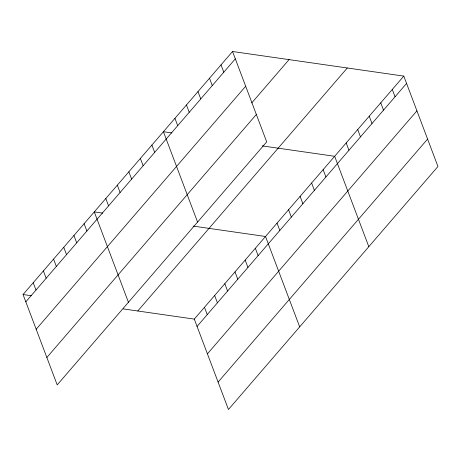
<?xml version="1.0" encoding="UTF-8"?>
<svg xmlns="http://www.w3.org/2000/svg" width="461" height="461" viewBox="0 0 461 461"><rect width="100%" height="100%" fill="white"/><g stroke="black" fill="none" stroke-linecap="round" stroke-linejoin="round"><path stroke-width="0.69" d="M232.551 51.505L266.706 141.89L57.204 384.9L23.05 294.521L232.551 51.505L403.796 76.1L437.95 166.479L228.449 409.495L194.294 319.11L123.231 308.905M25.822 301.851L235.323 58.835M36.177 329.258L245.678 86.242M251.729 102.93L289.064 59.625M46.843 357.494L256.345 114.484M137.787 310.996L347.289 67.986M194.294 319.11L403.796 76.1M197.066 326.44L406.567 83.429M207.421 353.846L416.923 110.836M218.093 382.088L427.595 139.072M171.895 132.918L163.419 131.702L197.567 222.081M262.211 145.889L334.663 156.296L368.812 246.675M102.757 213.115L94.28 211.893L128.435 302.278M193.073 226.086L265.524 236.487L299.679 326.866M23.05 294.521L31.527 295.737M392.276 89.463L395.042 96.793M380.751 102.832L383.523 110.162M369.232 116.195L371.998 123.525M357.707 129.564L360.479 136.894M346.182 142.927L348.954 150.257M323.138 169.66L325.91 176.989M311.619 183.023L314.385 190.353M300.094 196.392L302.865 203.722M288.574 209.755L291.34 217.085M221.026 64.874L223.798 72.204M277.049 223.124L279.821 230.454M209.507 78.237L212.279 85.567M197.982 91.606L200.754 98.931M255.354 248.289L258.12 255.619M245.177 260.096L247.943 267.426M186.463 104.97L189.229 112.3M235.001 271.898L237.767 279.228M174.938 118.333L177.71 125.663M224.824 283.699L227.596 291.029M214.647 295.507L217.419 302.837M151.894 145.065L154.666 152.395M204.471 307.308L207.243 314.638M140.369 158.434L143.141 165.764M128.85 171.797L131.616 179.127M117.325 185.166L120.096 192.491M105.805 198.53L108.571 205.86M84.104 223.7L86.875 231.03M73.927 235.502L76.699 242.832M63.751 247.303L66.522 254.633M53.58 259.111L56.346 266.441M43.403 270.912L46.169 278.242M33.227 282.714L35.993 290.044"/></g></svg>
